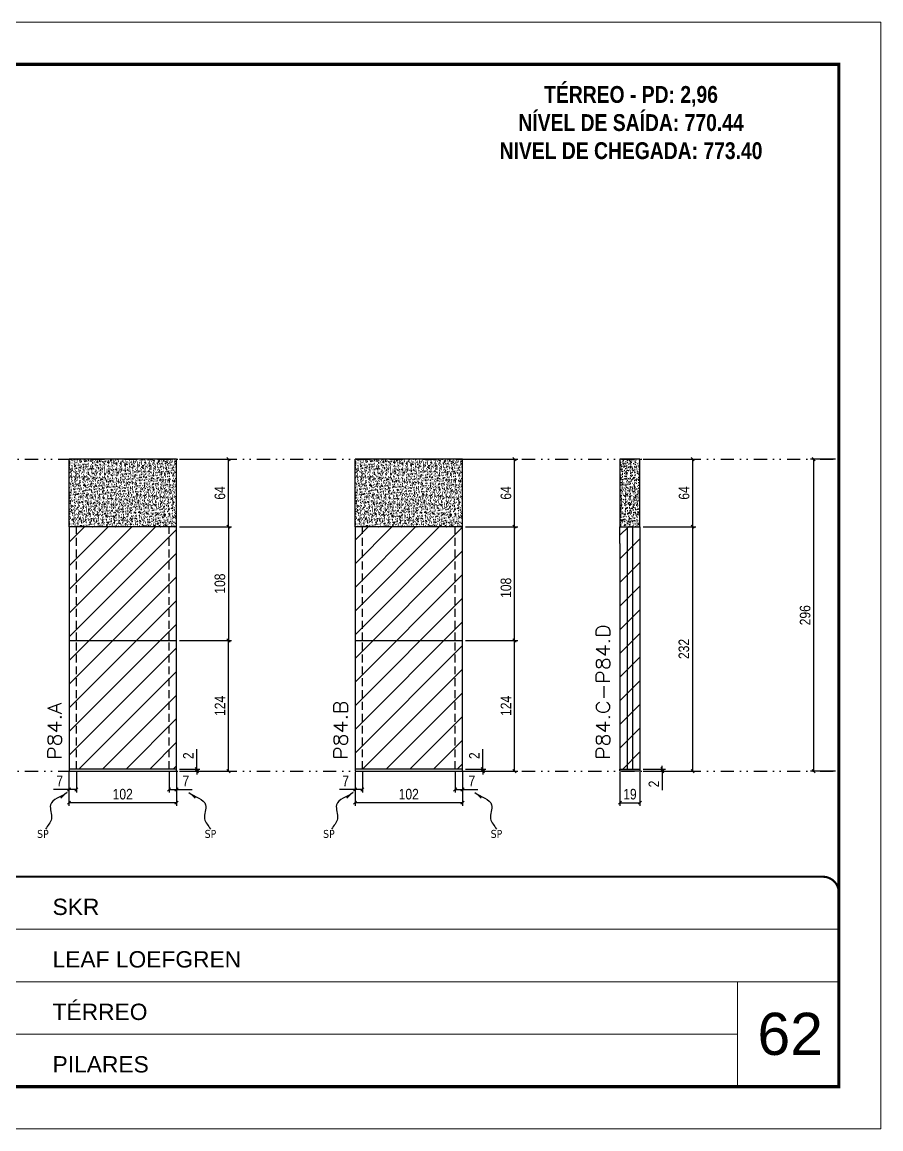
# Model space of a CAD drawing. Extents: x 14400 to 27878, y -21631 to 6985.
# Drawn here: x 16668 to 17483, y -11294 to -10244 of the extents above; entities that cross this region are included whole.
import ezdxf

# ---------------------------------------------------------------- set-up
doc = ezdxf.new("R2010")
doc.units = 0
for name, pattern in [('CONTINUO', [0]), ('DASHED', [0.75, 0.5, -0.25]), ('DIVIDE2', [0.625, 0.25, -0.125, 0, -0.125, 0, -0.125]), ('HIDDEN', [0.375, 0.25, -0.125])]:
    doc.linetypes.add(name, pattern=pattern)
for name, color, linetype, lineweight in [('CARIMBO', 255, 'Continuous', 9), ('Folhas', 255, 'Continuous', 9), ('Hachura', 251, 'Continuous', 9), ('SARRAFO DE PRESSAO', 251, 'DASHED', 9), ('Texto Seção', 7, 'Continuous', 15)]:
    doc.layers.add(name, color=color, linetype=linetype, lineweight=lineweight)
for name, color, linetype in [('COTA', 241, 'Continuous'), ('NOMENCLATURA', 7, 'Continuous'), ('Nível', 160, 'Continuous'), ('Painéis', 200, 'Continuous'), ('SARR_2.2x7', 40, 'Continuous'), ('Sarrafo de Pressão', 42, 'HIDDEN'), ('texto', 7, 'Continuous')]:
    doc.layers.add(name, color=color, linetype=linetype)
doc.styles.add('ARIAL', font='arial.ttf')
doc.styles.add('COTA TECNICA', font='techl___.ttf', dxfattribs={"height": 10})
doc.styles.add('COTA TECNICA-50', font='techl___.ttf', dxfattribs={"height": 10})
doc.styles.add('REGUA-120', font='ROMANS.shx', dxfattribs={"height": 15})
doc.styles.add('ROMANC', font='techb___.ttf', dxfattribs={"height": 2.5})
doc.styles.get("Standard").update_dxf_attribs({"font": 'arial.ttf'})
doc.dimstyles.new('COTA PAINEL-50', dxfattribs={"dimtxt": 10, "dimasz": 3, "dimexe": 3, "dimexo": 3, "dimgap": 3, "dimtad": 1, "dimdec": 1, "dimzin": 12, "dimdsep": 46, "dimtxsty": 'COTA TECNICA-50', "dimblk1": 'OBLIQUE', "dimblk2": 'OBLIQUE', "dimsah": 1, "dimcen": 0.9, "dimclrd": 4, "dimclre": 4, "dimclrt": 240, "dimadec": 1, "dimazin": 3, "dimtfac": 1, "dimtdec": 1, "dimtmove": 0, "dimatfit": 3, "dimfxl": 1, "dimtolj": 1, "dimtzin": 12, "dimarcsym": 0})
doc.dimstyles.new('PAINEL', dxfattribs={"dimtxt": 10, "dimasz": 3, "dimexe": 3, "dimexo": 3, "dimgap": 3, "dimtad": 1, "dimdec": 1, "dimzin": 12, "dimdsep": 46, "dimtxsty": 'COTA TECNICA', "dimblk1": 'OBLIQUE', "dimblk2": 'OBLIQUE', "dimsah": 1, "dimcen": 0.9, "dimclrd": 4, "dimclre": 4, "dimclrt": 240, "dimadec": 1, "dimazin": 3, "dimtfac": 1, "dimtdec": 1, "dimtmove": 0, "dimatfit": 3, "dimfxl": 1, "dimtolj": 1, "dimtzin": 12, "dimarcsym": 0})
doc.dimstyles.get("Standard").update_dxf_attribs({"dimtxt": 0.18, "dimasz": 0.18, "dimexe": 0.18, "dimexo": 0.0625, "dimgap": 0.09, "dimtad": 0, "dimtih": 1, "dimtoh": 1, "dimdec": 4, "dimzin": 0, "dimdsep": 46, "dimtxsty": 'Standard', "dimcen": 0.09, "dimadec": 0, "dimazin": 0, "dimtfac": 1, "dimtdec": 4, "dimtofl": 0, "dimtmove": 0, "dimatfit": 3, "dimfxl": 1, "dimtolj": 1, "dimtzin": 0, "dimarcsym": 0})

# ---------------------------------------------------------------- blocks, each defined once
blk = doc.blocks.new('9999999999')
at = {"color": 30, "linetype": 'CONTINUO'}
for p, q in [((98564.6, 34379.6), (99584, 34379.6)), ((98564.6, 34329.8), (99488, 34329.8)), ((99584, 34329.8), (99488, 34329.8)), ((99488, 34329.8), (99488, 34230.2)), ((98564.6, 34280), (99488, 34280))]:
    blk.add_line(p, q, dxfattribs=at)
at = {"color": 30, "linetype": 'CONTINUO', "const_width": 2}
blk.add_lwpolyline([(99584, 34230.2), (99584, 34414.4, 0.414214), (99569, 34429.4), (98229, 34429.4, 0.414214), (98214, 34414.4), (98214, 34245.2, 0.414214), (98229, 34230.2), (99584, 34230.2)], format="xyb", dxfattribs=at)
at = {"layer": 'Folhas'}
blk.add_lwpolyline([(98139, 34190.2), (99624, 34190.2), (99624, 35240.2), (98139, 35240.2)], close=True, dxfattribs=at)
at = {"layer": 'Folhas', "color": 30, "const_width": 3}
blk.add_lwpolyline([(98214, 34230.2), (99584, 34230.2), (99584, 35200.2), (98214, 35200.2)], close=True, dxfattribs=at)
at = {"color": 7, "linetype": 'Continuous', "ltscale": 5, "style": 'ARIAL'}
for s, height, p in [('SKR', 15.48, (98837.7, 34393.1)), ('LEAF LOEFGREN', 15.483, (98837.7, 34343.3)), ('TÉRREO', 15.48, (98837.7, 34293.5)), ('PILARES', 15.48, (98837.7, 34243.7))]:
    blk.add_text(s, height=height, dxfattribs=at).set_placement(p)
blk = doc.blocks.new('_Oblique')
at = {"color": 0, "linetype": 'ByBlock', "lineweight": -2}
blk.add_line((-0.5, -0.5), (0.5, 0.5), dxfattribs=at)
blk = doc.blocks.new('*D1744')
at = {"layer": 'COTA', "color": 4, "lineweight": -2, "transparency": 16777216}
for p, q in [((16712.8, -10955.6), (16712.8, -10987.5)), ((16814.8, -10955.6), (16814.8, -10987.5)), ((16814.8, -10984.5), (16712.8, -10984.5))]:
    blk.add_line(p, q, dxfattribs=at)
at = {"layer": 'Defpoints', "color": 0, "transparency": 16777216}
for p in [(16712.8, -10952.6), (16814.8, -10952.6), (16712.8, -10984.5)]:
    blk.add_point(p, dxfattribs=at)
at = {"layer": 'COTA', "color": 4, "lineweight": -2, "transparency": 16777216, "xscale": 3, "yscale": 3, "zscale": 3, "rotation": 180}
blk.add_blockref('_Oblique', (16712.8, -10984.5), dxfattribs=at)
at = {"layer": 'COTA', "color": 4, "lineweight": -2, "transparency": 16777216, "xscale": 3, "yscale": 3, "zscale": 3}
blk.add_blockref('_Oblique', (16814.8, -10984.5), dxfattribs=at)
at = {"layer": 'COTA', "color": 240, "transparency": 16777216, "insert": (16763.8, -10976.4), "char_height": 10, "attachment_point": 5, "style": 'COTA TECNICA'}
blk.add_mtext('\\A1;102', dxfattribs=at)
blk = doc.blocks.new('*D1745')
at = {"layer": 'COTA', "color": 4, "lineweight": -2, "transparency": 16777216}
for p, q in [((16807.8, -10955.6), (16807.8, -10974.9)), ((16814.8, -10957.6), (16814.8, -10974.9)), ((16807.8, -10971.9), (16814.8, -10971.9)), ((16814.8, -10971.9), (16829.6, -10971.9))]:
    blk.add_line(p, q, dxfattribs=at)
at = {"layer": 'Defpoints', "color": 0, "transparency": 16777216}
for p in [(16807.8, -10952.6), (16814.8, -10954.6), (16814.8, -10971.9)]:
    blk.add_point(p, dxfattribs=at)
at = {"layer": 'COTA', "color": 4, "lineweight": -2, "transparency": 16777216, "xscale": 3, "yscale": 3, "zscale": 3, "rotation": 180}
blk.add_blockref('_Oblique', (16807.8, -10971.9), dxfattribs=at)
at = {"layer": 'COTA', "color": 4, "lineweight": -2, "transparency": 16777216, "xscale": 3, "yscale": 3, "zscale": 3}
blk.add_blockref('_Oblique', (16814.8, -10971.9), dxfattribs=at)
at = {"layer": 'COTA', "color": 240, "transparency": 16777216, "insert": (16823.7, -10963.8), "char_height": 10, "attachment_point": 5, "style": 'COTA TECNICA-50'}
blk.add_mtext('\\A1;7', dxfattribs=at)
blk = doc.blocks.new('*D1746')
at = {"layer": 'COTA', "color": 4, "lineweight": -2, "transparency": 16777216}
for p, q in [((16712.8, -10957.6), (16712.8, -10974.9)), ((16719.8, -10955.6), (16719.8, -10974.9)), ((16712.8, -10971.9), (16698.1, -10971.9)), ((16719.8, -10971.9), (16712.8, -10971.9))]:
    blk.add_line(p, q, dxfattribs=at)
at = {"layer": 'Defpoints', "color": 0, "transparency": 16777216}
for p in [(16712.8, -10954.6), (16719.8, -10952.6), (16712.8, -10971.9)]:
    blk.add_point(p, dxfattribs=at)
at = {"layer": 'COTA', "color": 4, "lineweight": -2, "transparency": 16777216, "xscale": 3, "yscale": 3, "zscale": 3, "rotation": 180}
blk.add_blockref('_Oblique', (16712.8, -10971.9), dxfattribs=at)
at = {"layer": 'COTA', "color": 4, "lineweight": -2, "transparency": 16777216, "xscale": 3, "yscale": 3, "zscale": 3}
blk.add_blockref('_Oblique', (16719.8, -10971.9), dxfattribs=at)
at = {"layer": 'COTA', "color": 240, "transparency": 16777216, "insert": (16704, -10963.8), "char_height": 10, "attachment_point": 5, "style": 'COTA TECNICA-50'}
blk.add_mtext('\\A1;7', dxfattribs=at)
blk = doc.blocks.new('*D1747')
at = {"layer": 'COTA', "color": 4, "lineweight": -2, "transparency": 16777216}
for p, q in [((16834.1, -10952.6), (16834.1, -10933.8)), ((16817.8, -10952.6), (16837.1, -10952.6)), ((16817.8, -10954.6), (16837.1, -10954.6)), ((16834.1, -10954.6), (16834.1, -10952.6)), ((16834.1, -10954.6), (16834.1, -10957.6))]:
    blk.add_line(p, q, dxfattribs=at)
at = {"layer": 'Defpoints', "color": 0, "transparency": 16777216}
for p in [(16814.8, -10952.6), (16814.8, -10954.6), (16834.1, -10954.6)]:
    blk.add_point(p, dxfattribs=at)
at = {"layer": 'COTA', "color": 4, "lineweight": -2, "transparency": 16777216, "xscale": 3, "yscale": 3, "zscale": 3}
for p, rotation in [((16834.1, -10952.6), 270), ((16834.1, -10954.6), 90)]:
    blk.add_blockref('_Oblique', p, dxfattribs=dict(at, rotation=rotation))
at = {"layer": 'COTA', "color": 240, "transparency": 16777216, "insert": (16826.1, -10939.9), "char_height": 10, "attachment_point": 5, "rotation": 90, "style": 'COTA TECNICA-50'}
blk.add_mtext('\\A1;2', dxfattribs=at)
blk = doc.blocks.new('*D1757')
at = {"layer": 'COTA', "color": 4, "lineweight": -2, "transparency": 16777216}
for p, q in [((16817.8, -10658.6), (16867.2, -10658.6)), ((16864.2, -10722.6), (16864.2, -10658.6)), ((16817.8, -10722.6), (16867.2, -10722.6))]:
    blk.add_line(p, q, dxfattribs=at)
at = {"layer": 'Defpoints', "color": 0, "transparency": 16777216}
for p in [(16814.8, -10658.6), (16864.2, -10658.6), (16814.8, -10722.6)]:
    blk.add_point(p, dxfattribs=at)
at = {"layer": 'COTA', "color": 4, "lineweight": -2, "transparency": 16777216, "xscale": 3, "yscale": 3, "zscale": 3}
for p, rotation in [((16864.2, -10658.6), 90), ((16864.2, -10722.6), 270)]:
    blk.add_blockref('_Oblique', p, dxfattribs=dict(at, rotation=rotation))
at = {"layer": 'COTA', "color": 240, "transparency": 16777216, "insert": (16856.1, -10690.6), "char_height": 10, "attachment_point": 5, "rotation": 90, "style": 'COTA TECNICA-50'}
blk.add_mtext('\\A1;64', dxfattribs=at)
blk = doc.blocks.new('*D1758')
at = {"layer": 'COTA', "color": 4, "linetype": 'ByBlock', "lineweight": -2, "transparency": 16777216}
for p, q in [((16817.8, -10830.6), (16867.2, -10830.6)), ((16864.2, -10954.6), (16864.2, -10830.6)), ((16817.8, -10954.6), (16867.2, -10954.6))]:
    blk.add_line(p, q, dxfattribs=at)
at = {"layer": 'Defpoints', "color": 0, "linetype": 'ByBlock', "transparency": 16777216}
for p in [(16814.8, -10830.6), (16864.2, -10830.6), (16814.8, -10954.6)]:
    blk.add_point(p, dxfattribs=at)
at = {"layer": 'COTA', "color": 4, "linetype": 'ByBlock', "lineweight": -2, "transparency": 16777216, "xscale": 3, "yscale": 3, "zscale": 3}
for p, rotation in [((16864.2, -10830.6), 90), ((16864.2, -10954.6), 270)]:
    blk.add_blockref('_Oblique', p, dxfattribs=dict(at, rotation=rotation))
at = {"layer": 'COTA', "color": 240, "linetype": 'ByBlock', "transparency": 16777216, "insert": (16856.1, -10892.6), "char_height": 10, "attachment_point": 5, "rotation": 90, "style": 'COTA TECNICA'}
blk.add_mtext('\\A1;124', dxfattribs=at)
blk = doc.blocks.new('*D1759')
at = {"layer": 'COTA', "color": 4, "linetype": 'ByBlock', "lineweight": -2, "transparency": 16777216}
for p, q in [((16817.8, -10830.6), (16867.2, -10830.6)), ((16864.2, -10954.6), (16864.2, -10830.6)), ((16817.8, -10954.6), (16867.2, -10954.6))]:
    blk.add_line(p, q, dxfattribs=at)
at = {"layer": 'Defpoints', "color": 0, "linetype": 'ByBlock', "transparency": 16777216}
for p in [(16814.8, -10830.6), (16864.2, -10830.6), (16814.8, -10954.6)]:
    blk.add_point(p, dxfattribs=at)
at = {"layer": 'COTA', "color": 4, "linetype": 'ByBlock', "lineweight": -2, "transparency": 16777216, "xscale": 3, "yscale": 3, "zscale": 3}
for p, rotation in [((16864.2, -10830.6), 90), ((16864.2, -10954.6), 270)]:
    blk.add_blockref('_Oblique', p, dxfattribs=dict(at, rotation=rotation))
at = {"layer": 'COTA', "color": 240, "linetype": 'ByBlock', "transparency": 16777216, "insert": (16856.1, -10892.6), "char_height": 10, "attachment_point": 5, "rotation": 90, "style": 'COTA TECNICA'}
blk.add_mtext('\\A1;124', dxfattribs=at)
blk = doc.blocks.new('*D1748')
at = {"layer": 'COTA', "color": 4, "lineweight": -2, "transparency": 16777216}
for p, q in [((16984.3, -10955.6), (16984.3, -10987.5)), ((17086.3, -10955.6), (17086.3, -10987.5)), ((17086.3, -10984.5), (16984.3, -10984.5))]:
    blk.add_line(p, q, dxfattribs=at)
at = {"layer": 'Defpoints', "color": 0, "transparency": 16777216}
for p in [(16984.3, -10952.6), (17086.3, -10952.6), (16984.3, -10984.5)]:
    blk.add_point(p, dxfattribs=at)
at = {"layer": 'COTA', "color": 4, "lineweight": -2, "transparency": 16777216, "xscale": 3, "yscale": 3, "zscale": 3, "rotation": 180}
blk.add_blockref('_Oblique', (16984.3, -10984.5), dxfattribs=at)
at = {"layer": 'COTA', "color": 4, "lineweight": -2, "transparency": 16777216, "xscale": 3, "yscale": 3, "zscale": 3}
blk.add_blockref('_Oblique', (17086.3, -10984.5), dxfattribs=at)
at = {"layer": 'COTA', "color": 240, "transparency": 16777216, "insert": (17035.3, -10976.4), "char_height": 10, "attachment_point": 5, "style": 'COTA TECNICA'}
blk.add_mtext('\\A1;102', dxfattribs=at)
blk = doc.blocks.new('*D1749')
at = {"layer": 'COTA', "color": 4, "lineweight": -2, "transparency": 16777216}
for p, q in [((17079.3, -10955.6), (17079.3, -10974.9)), ((17086.3, -10957.6), (17086.3, -10974.9)), ((17079.3, -10971.9), (17086.3, -10971.9)), ((17086.3, -10971.9), (17101, -10971.9))]:
    blk.add_line(p, q, dxfattribs=at)
at = {"layer": 'Defpoints', "color": 0, "transparency": 16777216}
for p in [(17079.3, -10952.6), (17086.3, -10954.6), (17086.3, -10971.9)]:
    blk.add_point(p, dxfattribs=at)
at = {"layer": 'COTA', "color": 4, "lineweight": -2, "transparency": 16777216, "xscale": 3, "yscale": 3, "zscale": 3, "rotation": 180}
blk.add_blockref('_Oblique', (17079.3, -10971.9), dxfattribs=at)
at = {"layer": 'COTA', "color": 4, "lineweight": -2, "transparency": 16777216, "xscale": 3, "yscale": 3, "zscale": 3}
blk.add_blockref('_Oblique', (17086.3, -10971.9), dxfattribs=at)
at = {"layer": 'COTA', "color": 240, "transparency": 16777216, "insert": (17095.2, -10963.8), "char_height": 10, "attachment_point": 5, "style": 'COTA TECNICA-50'}
blk.add_mtext('\\A1;7', dxfattribs=at)
blk = doc.blocks.new('*D1750')
at = {"layer": 'COTA', "color": 4, "lineweight": -2, "transparency": 16777216}
for p, q in [((16984.3, -10957.6), (16984.3, -10974.9)), ((16991.3, -10955.6), (16991.3, -10974.9)), ((16984.3, -10971.9), (16969.6, -10971.9)), ((16991.3, -10971.9), (16984.3, -10971.9))]:
    blk.add_line(p, q, dxfattribs=at)
at = {"layer": 'Defpoints', "color": 0, "transparency": 16777216}
for p in [(16984.3, -10954.6), (16991.3, -10952.6), (16984.3, -10971.9)]:
    blk.add_point(p, dxfattribs=at)
at = {"layer": 'COTA', "color": 4, "lineweight": -2, "transparency": 16777216, "xscale": 3, "yscale": 3, "zscale": 3, "rotation": 180}
blk.add_blockref('_Oblique', (16984.3, -10971.9), dxfattribs=at)
at = {"layer": 'COTA', "color": 4, "lineweight": -2, "transparency": 16777216, "xscale": 3, "yscale": 3, "zscale": 3}
blk.add_blockref('_Oblique', (16991.3, -10971.9), dxfattribs=at)
at = {"layer": 'COTA', "color": 240, "transparency": 16777216, "insert": (16975.4, -10963.8), "char_height": 10, "attachment_point": 5, "style": 'COTA TECNICA-50'}
blk.add_mtext('\\A1;7', dxfattribs=at)
blk = doc.blocks.new('*D1751')
at = {"layer": 'COTA', "color": 4, "lineweight": -2, "transparency": 16777216}
for p, q in [((17105.6, -10952.6), (17105.6, -10933.8)), ((17089.3, -10952.6), (17108.6, -10952.6)), ((17089.3, -10954.6), (17108.6, -10954.6)), ((17105.6, -10954.6), (17105.6, -10952.6)), ((17105.6, -10954.6), (17105.6, -10957.6))]:
    blk.add_line(p, q, dxfattribs=at)
at = {"layer": 'Defpoints', "color": 0, "transparency": 16777216}
for p in [(17086.3, -10952.6), (17086.3, -10954.6), (17105.6, -10954.6)]:
    blk.add_point(p, dxfattribs=at)
at = {"layer": 'COTA', "color": 4, "lineweight": -2, "transparency": 16777216, "xscale": 3, "yscale": 3, "zscale": 3}
for p, rotation in [((17105.6, -10952.6), 270), ((17105.6, -10954.6), 90)]:
    blk.add_blockref('_Oblique', p, dxfattribs=dict(at, rotation=rotation))
at = {"layer": 'COTA', "color": 240, "transparency": 16777216, "insert": (17097.6, -10939.9), "char_height": 10, "attachment_point": 5, "rotation": 90, "style": 'COTA TECNICA-50'}
blk.add_mtext('\\A1;2', dxfattribs=at)
blk = doc.blocks.new('*D1760')
at = {"layer": 'COTA', "color": 4, "lineweight": -2, "transparency": 16777216}
for p, q in [((17089.3, -10658.6), (17138.7, -10658.6)), ((17135.7, -10722.6), (17135.7, -10658.6)), ((17089.3, -10722.6), (17138.7, -10722.6))]:
    blk.add_line(p, q, dxfattribs=at)
at = {"layer": 'Defpoints', "color": 0, "transparency": 16777216}
for p in [(17086.3, -10658.6), (17135.7, -10658.6), (17086.3, -10722.6)]:
    blk.add_point(p, dxfattribs=at)
at = {"layer": 'COTA', "color": 4, "lineweight": -2, "transparency": 16777216, "xscale": 3, "yscale": 3, "zscale": 3}
for p, rotation in [((17135.7, -10658.6), 90), ((17135.7, -10722.6), 270)]:
    blk.add_blockref('_Oblique', p, dxfattribs=dict(at, rotation=rotation))
at = {"layer": 'COTA', "color": 240, "transparency": 16777216, "insert": (17127.6, -10690.6), "char_height": 10, "attachment_point": 5, "rotation": 90, "style": 'COTA TECNICA-50'}
blk.add_mtext('\\A1;64', dxfattribs=at)
blk = doc.blocks.new('*D1752')
at = {"layer": 'COTA', "color": 4, "lineweight": -2, "transparency": 16777216}
for p, q in [((17089.3, -10722.6), (17138.7, -10722.6)), ((17135.7, -10830.6), (17135.7, -10722.6)), ((17089.3, -10830.6), (17138.7, -10830.6))]:
    blk.add_line(p, q, dxfattribs=at)
at = {"layer": 'Defpoints', "color": 0, "transparency": 16777216}
for p in [(17086.3, -10722.6), (17135.7, -10722.6), (17086.3, -10830.6)]:
    blk.add_point(p, dxfattribs=at)
at = {"layer": 'COTA', "color": 4, "lineweight": -2, "transparency": 16777216, "xscale": 3, "yscale": 3, "zscale": 3}
for p, rotation in [((17135.7, -10722.6), 90), ((17135.7, -10830.6), 270)]:
    blk.add_blockref('_Oblique', p, dxfattribs=dict(at, rotation=rotation))
at = {"layer": 'COTA', "color": 240, "transparency": 16777216, "insert": (17127.6, -10780.6), "char_height": 10, "attachment_point": 5, "rotation": 90, "style": 'COTA TECNICA-50'}
blk.add_mtext('\\A1;108', dxfattribs=at)
blk = doc.blocks.new('*D1761')
at = {"layer": 'COTA', "color": 4, "linetype": 'ByBlock', "lineweight": -2, "transparency": 16777216}
for p, q in [((17089.3, -10830.6), (17138.7, -10830.6)), ((17135.7, -10954.6), (17135.7, -10830.6)), ((17089.3, -10954.6), (17138.7, -10954.6))]:
    blk.add_line(p, q, dxfattribs=at)
at = {"layer": 'Defpoints', "color": 0, "linetype": 'ByBlock', "transparency": 16777216}
for p in [(17086.3, -10830.6), (17135.7, -10830.6), (17086.3, -10954.6)]:
    blk.add_point(p, dxfattribs=at)
at = {"layer": 'COTA', "color": 4, "linetype": 'ByBlock', "lineweight": -2, "transparency": 16777216, "xscale": 3, "yscale": 3, "zscale": 3}
for p, rotation in [((17135.7, -10830.6), 90), ((17135.7, -10954.6), 270)]:
    blk.add_blockref('_Oblique', p, dxfattribs=dict(at, rotation=rotation))
at = {"layer": 'COTA', "color": 240, "linetype": 'ByBlock', "transparency": 16777216, "insert": (17127.6, -10892.6), "char_height": 10, "attachment_point": 5, "rotation": 90, "style": 'COTA TECNICA'}
blk.add_mtext('\\A1;124', dxfattribs=at)
blk = doc.blocks.new('*D1762')
at = {"layer": 'COTA', "color": 4, "linetype": 'ByBlock', "lineweight": -2, "transparency": 16777216}
for p, q in [((17089.3, -10830.6), (17138.7, -10830.6)), ((17135.7, -10954.6), (17135.7, -10830.6)), ((17089.3, -10954.6), (17138.7, -10954.6))]:
    blk.add_line(p, q, dxfattribs=at)
at = {"layer": 'Defpoints', "color": 0, "linetype": 'ByBlock', "transparency": 16777216}
for p in [(17086.3, -10830.6), (17135.7, -10830.6), (17086.3, -10954.6)]:
    blk.add_point(p, dxfattribs=at)
at = {"layer": 'COTA', "color": 4, "linetype": 'ByBlock', "lineweight": -2, "transparency": 16777216, "xscale": 3, "yscale": 3, "zscale": 3}
for p, rotation in [((17135.7, -10830.6), 90), ((17135.7, -10954.6), 270)]:
    blk.add_blockref('_Oblique', p, dxfattribs=dict(at, rotation=rotation))
at = {"layer": 'COTA', "color": 240, "linetype": 'ByBlock', "transparency": 16777216, "insert": (17127.6, -10892.6), "char_height": 10, "attachment_point": 5, "rotation": 90, "style": 'COTA TECNICA'}
blk.add_mtext('\\A1;124', dxfattribs=at)
blk = doc.blocks.new('*D1753')
at = {"layer": 'COTA', "color": 4, "lineweight": -2, "transparency": 16777216}
for p, q in [((17235.8, -10955.6), (17235.8, -10987.5)), ((17254.8, -10955.6), (17254.8, -10987.5)), ((17235.8, -10984.5), (17254.8, -10984.5))]:
    blk.add_line(p, q, dxfattribs=at)
at = {"layer": 'Defpoints', "color": 0, "transparency": 16777216}
for p in [(17235.8, -10952.6), (17254.8, -10952.6), (17254.8, -10984.5)]:
    blk.add_point(p, dxfattribs=at)
at = {"layer": 'COTA', "color": 4, "lineweight": -2, "transparency": 16777216, "xscale": 3, "yscale": 3, "zscale": 3, "rotation": 180}
blk.add_blockref('_Oblique', (17235.8, -10984.5), dxfattribs=at)
at = {"layer": 'COTA', "color": 4, "lineweight": -2, "transparency": 16777216, "xscale": 3, "yscale": 3, "zscale": 3}
blk.add_blockref('_Oblique', (17254.8, -10984.5), dxfattribs=at)
at = {"layer": 'COTA', "color": 240, "transparency": 16777216, "insert": (17245.3, -10976.4), "char_height": 10, "attachment_point": 5, "style": 'COTA TECNICA'}
blk.add_mtext('\\A1;19', dxfattribs=at)
blk = doc.blocks.new('*D1754')
at = {"layer": 'COTA', "color": 4, "lineweight": -2, "transparency": 16777216}
for p, q in [((17276, -10952.6), (17276, -10949.6)), ((17257.8, -10952.6), (17279, -10952.6)), ((17257.8, -10954.6), (17279, -10954.6)), ((17276, -10952.6), (17276, -10954.6)), ((17276, -10954.6), (17276, -10972.7))]:
    blk.add_line(p, q, dxfattribs=at)
at = {"layer": 'Defpoints', "color": 0, "transparency": 16777216}
for p in [(17254.8, -10952.6), (17254.8, -10954.6), (17276, -10952.6)]:
    blk.add_point(p, dxfattribs=at)
at = {"layer": 'COTA', "color": 4, "lineweight": -2, "transparency": 16777216, "xscale": 3, "yscale": 3, "zscale": 3}
for p, rotation in [((17276, -10952.6), 270), ((17276, -10954.6), 90)]:
    blk.add_blockref('_Oblique', p, dxfattribs=dict(at, rotation=rotation))
at = {"layer": 'COTA', "color": 240, "transparency": 16777216, "insert": (17268, -10966.7), "char_height": 10, "attachment_point": 5, "rotation": 90, "style": 'COTA TECNICA-50'}
blk.add_mtext('\\A1;2', dxfattribs=at)
blk = doc.blocks.new('*D1763')
at = {"layer": 'COTA', "color": 4, "linetype": 'ByBlock', "lineweight": -2, "transparency": 16777216}
for p, q in [((17257.8, -10658.6), (17307.8, -10658.6)), ((17304.8, -10658.6), (17304.8, -10722.6)), ((17257.8, -10722.6), (17307.8, -10722.6))]:
    blk.add_line(p, q, dxfattribs=at)
at = {"layer": 'Defpoints', "color": 0, "linetype": 'ByBlock', "transparency": 16777216}
for p in [(17254.8, -10658.6), (17254.8, -10722.6), (17304.8, -10722.6)]:
    blk.add_point(p, dxfattribs=at)
at = {"layer": 'COTA', "color": 4, "linetype": 'ByBlock', "lineweight": -2, "transparency": 16777216, "xscale": 3, "yscale": 3, "zscale": 3}
for p, rotation in [((17304.8, -10658.6), 90), ((17304.8, -10722.6), 270)]:
    blk.add_blockref('_Oblique', p, dxfattribs=dict(at, rotation=rotation))
at = {"layer": 'COTA', "color": 240, "linetype": 'ByBlock', "transparency": 16777216, "insert": (17296.7, -10690.6), "char_height": 10, "attachment_point": 5, "rotation": 90, "style": 'COTA TECNICA'}
blk.add_mtext('\\A1;64', dxfattribs=at)
blk = doc.blocks.new('*D1755')
at = {"layer": 'COTA', "color": 4, "lineweight": -2, "transparency": 16777216}
for p, q in [((17257.8, -10722.6), (17307.8, -10722.6)), ((17304.8, -10722.6), (17304.8, -10954.6)), ((17257.8, -10954.6), (17307.8, -10954.6))]:
    blk.add_line(p, q, dxfattribs=at)
at = {"layer": 'Defpoints', "color": 0, "transparency": 16777216}
for p in [(17254.8, -10722.6), (17254.8, -10954.6), (17304.8, -10954.6)]:
    blk.add_point(p, dxfattribs=at)
at = {"layer": 'COTA', "color": 4, "lineweight": -2, "transparency": 16777216, "xscale": 3, "yscale": 3, "zscale": 3}
for p, rotation in [((17304.8, -10722.6), 90), ((17304.8, -10954.6), 270)]:
    blk.add_blockref('_Oblique', p, dxfattribs=dict(at, rotation=rotation))
at = {"layer": 'COTA', "color": 240, "transparency": 16777216, "insert": (17296.5, -10838.6), "char_height": 10, "attachment_point": 5, "rotation": 90, "style": 'COTA TECNICA'}
blk.add_mtext('\\A1;232', dxfattribs=at)
blk = doc.blocks.new('*D1785')
at = {"layer": 'COTA', "color": 4, "lineweight": -2, "transparency": 16777216}
for p, q in [((16817.8, -10722.6), (16867.2, -10722.6)), ((16864.2, -10722.6), (16864.2, -10830.6)), ((16817.8, -10830.6), (16867.2, -10830.6))]:
    blk.add_line(p, q, dxfattribs=at)
at = {"layer": 'Defpoints', "color": 0, "transparency": 16777216}
for p in [(16814.8, -10722.6), (16814.8, -10830.6), (16864.2, -10830.6)]:
    blk.add_point(p, dxfattribs=at)
at = {"layer": 'COTA', "color": 4, "lineweight": -2, "transparency": 16777216, "xscale": 3, "yscale": 3, "zscale": 3}
for p, rotation in [((16864.2, -10722.6), 90), ((16864.2, -10830.6), 270)]:
    blk.add_blockref('_Oblique', p, dxfattribs=dict(at, rotation=rotation))
at = {"layer": 'COTA', "color": 240, "transparency": 16777216, "insert": (16856.1, -10776.6), "char_height": 10, "attachment_point": 5, "rotation": 90, "style": 'COTA TECNICA'}
blk.add_mtext('\\A1;108', dxfattribs=at)
blk = doc.blocks.new('*D2441')
at = {"layer": 'COTA', "color": 4, "lineweight": -2, "transparency": 16777216}
for p, q in [((17440.5, -10658.6), (17416.7, -10658.6)), ((17419.7, -10954.6), (17419.7, -10658.6)), ((17440.5, -10954.6), (17416.7, -10954.6))]:
    blk.add_line(p, q, dxfattribs=at)
at = {"layer": 'Defpoints', "color": 0, "transparency": 16777216}
for p in [(17419.7, -10658.6), (17443.5, -10658.6), (17443.5, -10954.6)]:
    blk.add_point(p, dxfattribs=at)
at = {"layer": 'COTA', "color": 4, "lineweight": -2, "transparency": 16777216, "xscale": 3, "yscale": 3, "zscale": 3}
for p, rotation in [((17419.7, -10658.6), 90), ((17419.7, -10954.6), 270)]:
    blk.add_blockref('_Oblique', p, dxfattribs=dict(at, rotation=rotation))
at = {"layer": 'COTA', "color": 240, "transparency": 16777216, "insert": (17411.6, -10806.6), "char_height": 10, "attachment_point": 5, "rotation": 90, "style": 'COTA TECNICA'}
blk.add_mtext('\\A1;296', dxfattribs=at)

msp = doc.modelspace()

# ---------------------------------------------------------------- hatches: boundary and pattern name
at = {"layer": 'COTA', "linetype": 'ByBlock'}
h = msp.add_hatch(dxfattribs=at)
h.set_pattern_fill('AR-CONC', color=256, scale=0.03)
h.set_pattern_definition([(50, (11270.754, -21709.059), (5.46554, -0.4781726), [0.5715, -6.2865]), (355, (11270.754, -21709.059), (-1.0573026, 5.7317054), [0.4572, -5.0292175]), (100.451445, (11271.2093, -21709.0986), (4.4082374, 5.2535326), [0.4857003, -5.3427073]), (46.1842, (11270.754, -21707.535), (8.1323712, -1.26127), [0.85725, -9.42975]), (96.63556, (11271.4315, -21707.64), (7.122124, 7.4227837), [0.7285507, -8.014068]), (351.18415, (11270.754, -21707.535), (7.122124, 7.422784), [0.685799, -7.543792]), (21, (11271.516, -21707.916), (4.5484317, -3.067956), [0.5715, -6.2865]), (326, (11271.516, -21707.916), (1.8540609, 5.525639), [0.4572, -5.0292]), (71.451445, (11271.895, -21708.1715), (6.4024926, 2.457683), [0.4857003, -5.3426981]), (37.5, (11270.7538, -21709.0588), (0.0926581, 2.53665117), [0, -4.96824, 0, -5.1054, 0, -5.04825]), (7.5, (11270.7538, -21709.0588), (2.0045899, 3.00541724), [0, -2.91084, 0, -4.85394, 0, -1.92405]), (327.5, (11269.0546, -21709.0588), (4.06771786, -0.17186232), [0, -1.905, 0, -5.9436, 0, -7.8867]), (317.5, (11268.2926, -21709.0588), (4.4438754, 0.7627947), [0, -2.4765, 0, -3.94716, 0, -5.6007])])
h.paths.add_polyline_path([(16814.84, -10722.62), (16814.84, -10658.62), (16712.84, -10658.62), (16712.84, -10722.62)])
h = msp.add_hatch(dxfattribs=at)
h.set_pattern_fill('AR-CONC', color=256, scale=0.03)
h.set_pattern_definition([(50, (11542.232, -21709.059), (5.46554, -0.4781726), [0.5715, -6.2865]), (355, (11542.232, -21709.059), (-1.0573026, 5.7317054), [0.4572, -5.0292175]), (100.451445, (11542.6876, -21709.0986), (4.4082374, 5.2535326), [0.4857003, -5.3427073]), (46.1842, (11542.232, -21707.535), (8.1323712, -1.26127), [0.85725, -9.42975]), (96.63556, (11542.91, -21707.64), (7.122124, 7.4227837), [0.7285507, -8.014068]), (351.18415, (11542.232, -21707.535), (7.122124, 7.422784), [0.685799, -7.543792]), (21, (11542.994, -21707.916), (4.5484317, -3.067956), [0.5715, -6.2865]), (326, (11542.994, -21707.916), (1.8540609, 5.525639), [0.4572, -5.0292]), (71.451445, (11543.373, -21708.1715), (6.4024926, 2.457683), [0.4857003, -5.3426981]), (37.5, (11542.2322, -21709.0588), (0.0926581, 2.53665117), [0, -4.96824, 0, -5.1054, 0, -5.04825]), (7.5, (11542.2322, -21709.0588), (2.0045899, 3.00541724), [0, -2.91084, 0, -4.85394, 0, -1.92405]), (327.5, (11540.533, -21709.0588), (4.06771786, -0.17186232), [0, -1.905, 0, -5.9436, 0, -7.8867]), (317.5, (11539.771, -21709.0588), (4.4438754, 0.7627947), [0, -2.4765, 0, -3.94716, 0, -5.6007])])
h.paths.add_polyline_path([(16984.31, -10722.62), (17086.31, -10722.62), (17086.31, -10658.62), (16984.31, -10658.62)])
at = {"layer": 'COTA'}
h = msp.add_hatch(dxfattribs=at)
h.set_pattern_fill('AR-CONC', color=256, scale=0.03)
h.set_pattern_definition([(50, (1552.911, -14971.4764), (5.4655401, -0.4781726), [0.5715, -6.2865]), (355, (1552.911, -14971.4764), (-1.0573026, 5.7317054), [0.4572, -5.0292175]), (100.451445, (1553.3667, -14971.516), (4.4082374, 5.2535326), [0.4857003, -5.3427073]), (46.1842, (1552.911, -14969.9524), (8.1323712, -1.2612698), [0.85725, -9.42975]), (96.63556, (1553.589, -14970.0575), (7.122124, 7.4227837), [0.7285507, -8.0140682]), (351.18415, (1552.911, -14969.952), (7.122124, 7.4227837), [0.685799, -7.543792]), (21, (1553.673, -14970.3334), (4.5484317, -3.067956), [0.5715, -6.2865]), (326, (1553.673, -14970.3334), (1.8540609, 5.525639), [0.4572, -5.0292]), (71.451445, (1554.052, -14970.589), (6.4024926, 2.457683), [0.4857003, -5.3426981]), (37.5, (1552.9112, -14971.4764), (0.0926581, 2.53665117), [0, -4.96824, 0, -5.1054, 0, -5.04825]), (7.5, (1552.9112, -14971.4764), (2.00458988, 3.00541724), [0, -2.91084, 0, -4.85394, 0, -1.92405]), (327.5, (1551.212, -14971.4764), (4.06771786, -0.17186232), [0, -1.905, 0, -5.9436, 0, -7.8867]), (317.5, (1550.45, -14971.4764), (4.44387544, 0.7627947), [0, -2.4765, 0, -3.94716, 0, -5.6007])])
h.paths.add_polyline_path([(17254.78, -10658.62), (17235.78, -10658.62), (17235.78, -10722.62), (17254.78, -10722.62)])
at = {"layer": 'Hachura'}
h = msp.add_hatch(dxfattribs=at)
h.set_pattern_fill('ANSI31', color=256, scale=5)
h.set_pattern_definition([(45, (127.73, 0), (-11.22532, 11.22532), [])])
h.paths.add_polyline_path([(16814.84, -10722.62), (16712.84, -10722.62), (16712.84, -10830.62), (16814.84, -10830.62)])
h.paths.add_polyline_path([(16814.84, -10830.62), (16712.84, -10830.62), (16712.84, -10952.62), (16814.84, -10952.62)])
h.paths.add_polyline_path([(17086.31, -10830.62), (16984.31, -10830.62), (16984.31, -10952.62), (17086.31, -10952.62)])
h.paths.add_polyline_path([(17086.31, -10722.62), (16984.31, -10722.62), (16984.31, -10830.62), (17086.31, -10830.62)])
h.paths.add_polyline_path([(17086.31, -10722.62), (16984.31, -10722.62)])
h.paths.add_polyline_path([(17254.78, -10722.62), (17235.78, -10722.62)])
h.paths.add_polyline_path([(17254.78, -10722.62), (17235.78, -10722.62), (17235.78, -10952.62), (17254.78, -10952.62)])

# ---------------------------------------------------------------- linework, layer by layer
at = {"layer": 'COTA', "linetype": 'ByBlock'}
for p, q in [((16814.84, -10658.62), (16712.84, -10658.62)), ((16712.84, -10722.62), (16712.84, -10658.62)), ((16814.84, -10722.62), (16814.84, -10658.62)), ((17086.31, -10658.62), (16984.31, -10658.62)), ((16984.31, -10722.62), (16984.31, -10658.62)), ((17086.31, -10722.62), (17086.31, -10658.62))]:
    msp.add_line(p, q, dxfattribs=at)
msp.add_lwpolyline([(17235.78, -10722.62), (17254.78, -10722.62), (17254.78, -10658.62), (17235.78, -10658.62)], close=True, dxfattribs=at)
at = {"layer": 'Nível', "color": 4, "linetype": 'DIVIDE2', "ltscale": 50}
for p, q in [((16073.47, -10658.62), (17443.47, -10658.62)), ((16073.47, -10954.62), (17443.47, -10954.62))]:
    msp.add_line(p, q, dxfattribs=at)
at = {"layer": 'Painéis'}
for p, q in [((16814.84, -10722.62), (16712.84, -10722.62)), ((16712.84, -10722.62), (16712.84, -10952.62)), ((16814.84, -10952.62), (16814.84, -10722.62)), ((17086.31, -10722.62), (16984.31, -10722.62)), ((16984.31, -10722.62), (16984.31, -10952.62)), ((17086.31, -10952.62), (17086.31, -10722.62)), ((17235.78, -10722.62), (17254.78, -10722.62)), ((17235.78, -10738.62), (17235.78, -10722.62)), ((17254.78, -10722.62), (17254.78, -10738.62)), ((17235.78, -10738.62), (17235.78, -10952.62)), ((17254.78, -10738.62), (17254.78, -10952.62)), ((16712.84, -10830.62), (16814.84, -10830.62)), ((16984.31, -10830.62), (17086.31, -10830.62)), ((17235.78, -10952.62), (17254.78, -10952.62)), ((17235.78, -10952.62), (17254.78, -10952.62)), ((17235.78, -10954.62), (17235.78, -10952.62)), ((17254.78, -10954.62), (17235.78, -10954.62)), ((17254.78, -10952.62), (17254.78, -10954.62))]:
    msp.add_line(p, q, dxfattribs=at)
for points in [[(16814.84, -10952.62), (16712.84, -10952.62), (16712.84, -10954.62), (16814.84, -10954.62)], [(17086.31, -10952.62), (16984.31, -10952.62), (16984.31, -10954.62), (17086.31, -10954.62)]]:
    msp.add_lwpolyline(points, close=True, dxfattribs=at)
at = {"layer": 'SARR_2.2x7'}
for p, q in [((17242.78, -10722.62), (17242.78, -10952.62)), ((17247.78, -10722.62), (17247.78, -10952.62))]:
    msp.add_line(p, q, dxfattribs=at)
at = {"layer": 'Sarrafo de Pressão', "ltscale": 30}
for p, q in [((16719.84, -10830.62), (16719.84, -10722.62)), ((16807.84, -10830.62), (16807.84, -10722.62)), ((16991.31, -10830.62), (16991.31, -10722.62)), ((17079.31, -10830.62), (17079.31, -10722.62)), ((16719.84, -10952.62), (16719.84, -10830.62)), ((16807.84, -10952.62), (16807.84, -10830.62)), ((16991.31, -10952.62), (16991.31, -10830.62)), ((17079.31, -10952.62), (17079.31, -10830.62))]:
    msp.add_line(p, q, dxfattribs=at)

# ---------------------------------------------------------------- block references
at = {"layer": 'SARRAFO DE PRESSAO', "color": 6, "linetype": 'ByBlock'}
msp.add_blockref('9999999999', (-82140.51, -45484.1), dxfattribs=at)

# ---------------------------------------------------------------- texts
at = {"layer": 'CARIMBO', "style": 'ARIAL'}
msp.add_text('62', height=40, dxfattribs=at).set_placement((17366.33, -11223.76))
at = {"layer": 'NOMENCLATURA', "color": 2, "insert": (17246.31, -10277.84), "char_height": 16, "attachment_point": 2, "style": 'ROMANC'}
msp.add_mtext_dynamic_manual_height_columns('\\PTÉRREO - PD: 2,96\\PNÍVEL DE SAÍDA: 770.44\\PNIVEL DE CHEGADA: 773.40', width=432.3511, gutter_width=1, heights=[0], dxfattribs=at)
at = {"layer": 'texto', "color": 0, "char_height": 7.5, "attachment_point": 5}
for insert in [(16688.06, -11014.11), (16847.08, -11014.11), (16959.54, -11014.11), (17118.56, -11014.11)]:
    msp.add_mtext('{\\fTahoma|b0|i0|c0|p34;\\C4;SP}', dxfattribs=dict(at, insert=insert))
at = {"layer": 'Texto Seção', "style": 'REGUA-120', "width": 1.1}
for s, p in [('P84.C-P84.D', (17226.32, -10943.85)), ('P84.A', (16705.59, -10943.85)), ('P84.B', (16977.07, -10943.85))]:
    msp.add_text(s, height=13, rotation=90, dxfattribs=at).set_placement(p)

# ---------------------------------------------------------------- dimensions: what is measured, and where the dimension line sits
at = {"layer": 'COTA'}
for base, p1, p2, angle, dimstyle, picture, middle in [((16864.2, -10658.62), (16814.84, -10722.62), (16814.84, -10658.62), 90, 'COTA PAINEL-50', '*D1757', (16856.1, -10690.62)), ((17135.68, -10658.62), (17086.31, -10722.62), (17086.31, -10658.62), 90, 'COTA PAINEL-50', '*D1760', (17127.58, -10690.62)), ((17419.74, -10658.62), (17443.47, -10954.62), (17443.47, -10658.62), 90, 'PAINEL', '*D2441', (17411.6, -10806.62)), ((16864.2, -10830.62), (16814.84, -10722.62), (16814.84, -10830.62), 90, 'PAINEL', '*D1785', (16856.08, -10776.62)), ((17304.76, -10954.62), (17254.78, -10722.62), (17254.78, -10954.62), 90, 'PAINEL', '*D1755', (17296.55, -10838.62)), ((16712.84, -10971.86), (16719.84, -10952.62), (16712.84, -10954.62), 180, 'COTA PAINEL-50', '*D1746', (16703.97, -10963.78)), ((16984.31, -10971.86), (16991.31, -10952.62), (16984.31, -10954.62), 180, 'COTA PAINEL-50', '*D1750', (16975.45, -10963.78))]:
    dim = msp.add_linear_dim(base=base, p1=p1, p2=p2, angle=angle, dimstyle=dimstyle, dxfattribs=at)
    dim.commit()
    dim.dimension.update_dxf_attribs({"geometry": picture, "text_midpoint": middle})
at = {"layer": 'COTA', "linetype": 'ByBlock'}
dim = msp.add_linear_dim(base=(17304.76, -10722.62), p1=(17254.78, -10658.62), p2=(17254.78, -10722.62), angle=90, dimstyle='PAINEL', dxfattribs=at)
dim.commit()
dim.dimension.update_dxf_attribs({"geometry": '*D1763', "text_midpoint": (17296.66, -10690.62)})
at = {"layer": 'COTA'}
for base, p1, p2, picture, middle in [((17135.68, -10722.62), (17086.31, -10830.62), (17086.31, -10722.62), '*D1752', (17135.68, -10780.62)), ((16834.09, -10954.62), (16814.84, -10952.62), (16814.84, -10954.62), '*D1747', (16834.09, -10939.87)), ((17105.57, -10954.62), (17086.31, -10952.62), (17086.31, -10954.62), '*D1751', (17105.57, -10939.87)), ((17275.97, -10952.62), (17254.78, -10954.62), (17254.78, -10952.62), '*D1754', (17275.97, -10966.67))]:
    dim = msp.add_linear_dim(base=base, p1=p1, p2=p2, angle=90, dimstyle='COTA PAINEL-50', dxfattribs=at)
    dim.commit()
    dim.dimension.update_dxf_attribs({"geometry": picture, "text_midpoint": middle, "dimtype": 160})
at = {"layer": 'COTA', "linetype": 'ByBlock'}
for p1, p2, picture, middle in [((16814.84, -10954.62), (16814.84, -10830.62), '*D1758', (16856.13, -10892.62)), ((16814.84, -10954.62), (16814.84, -10830.62), '*D1759', (16856.13, -10892.62)), ((17086.31, -10954.62), (17086.31, -10830.62), '*D1761', (17127.61, -10892.62)), ((17086.31, -10954.62), (17086.31, -10830.62), '*D1762', (17127.61, -10892.62))]:
    dim = msp.add_aligned_dim(p1=p1, p2=p2, distance=-49.37, dimstyle='PAINEL', dxfattribs=at)
    dim.commit()
    dim.dimension.update_dxf_attribs({"geometry": picture, "text_midpoint": middle})
at = {"layer": 'COTA'}
for base, p1, p2, picture, middle in [((16712.84, -10984.51), (16814.84, -10952.62), (16712.84, -10952.62), '*D1744', (16763.84, -10976.41)), ((16984.31, -10984.51), (17086.31, -10952.62), (16984.31, -10952.62), '*D1748', (17035.31, -10976.41))]:
    dim = msp.add_linear_dim(base=base, p1=p1, p2=p2, angle=180, dimstyle='PAINEL', override={"dimarcsym": 2}, dxfattribs=at)
    dim.commit()
    dim.dimension.update_dxf_attribs({"geometry": picture, "text_midpoint": middle})
for base, p1, p2, picture, middle in [((16814.84, -10971.86), (16807.84, -10952.62), (16814.84, -10954.62), '*D1745', (16823.7, -10963.78)), ((17086.31, -10971.86), (17079.31, -10952.62), (17086.31, -10954.62), '*D1749', (17095.18, -10963.78))]:
    dim = msp.add_linear_dim(base=base, p1=p1, p2=p2, dimstyle='COTA PAINEL-50', dxfattribs=at)
    dim.commit()
    dim.dimension.update_dxf_attribs({"geometry": picture, "text_midpoint": middle})
dim = msp.add_linear_dim(base=(17254.78, -10984.51), p1=(17235.78, -10952.62), p2=(17254.78, -10952.62), dimstyle='PAINEL', override={"dimarcsym": 2}, dxfattribs=at)
dim.commit()
dim.dimension.update_dxf_attribs({"geometry": '*D1753', "text_midpoint": (17245.28, -10976.42)})

# ---------------------------------------------------------------- leaders
at = {"layer": 'COTA', "path_type": 1}
for points in [[(16711.01, -10974.8), (16695.22, -10986.63), (16696.15, -10999.64), (16690.59, -11009.42)], [(16826.67, -10974.8), (16842.45, -10986.63), (16841.53, -10999.64), (16847.08, -11009.42)], [(16982.49, -10974.8), (16966.7, -10986.63), (16967.63, -10999.64), (16962.07, -11009.42)], [(17098.14, -10974.8), (17113.93, -10986.63), (17113, -10999.64), (17118.56, -11009.42)]]:
    msp.add_leader(points, dimstyle='Standard', override={"dimasz": 8}, dxfattribs=at)

doc.saveas('drawing.dxf')
